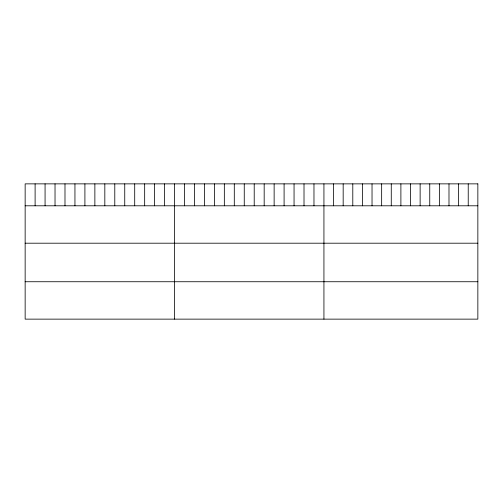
<?xml version="1.0" encoding="UTF-8"?>
<svg xmlns="http://www.w3.org/2000/svg" width="503" height="503" viewBox="0 0 503 503"><rect width="100%" height="100%" fill="white"/><g stroke="black" fill="none" stroke-linecap="round" stroke-linejoin="round"><path stroke-width="0.75" d="M25.15 205.796L477.85 205.796M25.15 243.201L477.85 243.201M25.15 281.737L477.85 281.737M468.23 183.865L468.23 205.796M458.61 183.865L458.61 205.796M448.99 183.865L448.99 205.796M439.37 183.865L439.37 205.796M429.751 183.865L429.751 205.796M420.131 183.865L420.131 205.796M410.511 183.865L410.511 205.796M400.891 183.865L400.891 205.796M391.271 183.865L391.271 205.796M381.651 183.865L381.651 205.796M372.031 183.865L372.031 205.796M362.411 183.865L362.411 205.796M352.792 183.865L352.792 205.796M343.172 183.865L343.172 205.796M333.552 183.865L333.552 205.796M323.932 183.865L323.932 319.135M313.973 183.865L313.973 205.796M304.013 183.865L304.013 205.796M294.054 183.865L294.054 205.796M284.094 183.865L284.094 205.796M274.135 183.865L274.135 205.796M264.176 183.865L264.176 205.796M254.216 183.865L254.216 205.796M244.257 183.865L244.257 205.796M234.297 183.865L234.297 205.796M224.338 183.865L224.338 205.796M214.379 183.865L214.379 205.796M204.419 183.865L204.419 205.796M194.46 183.865L194.46 205.796M184.5 183.865L184.5 205.796M174.541 183.865L174.541 319.135M164.582 183.865L164.582 205.796M154.622 183.865L154.622 205.796M144.663 183.865L144.663 205.796M134.703 183.865L134.703 205.796M124.744 183.865L124.744 205.796M114.785 183.865L114.785 205.796M104.825 183.865L104.825 205.796M94.866 183.865L94.866 205.796M84.906 183.865L84.906 205.796M74.947 183.865L74.947 205.796M64.988 183.865L64.988 205.796M55.028 183.865L55.028 205.796M45.069 183.865L45.069 205.796M35.109 183.865L35.109 205.796M477.85 183.865L25.15 183.865L25.15 319.135L477.85 319.135L477.85 183.865"/></g></svg>
